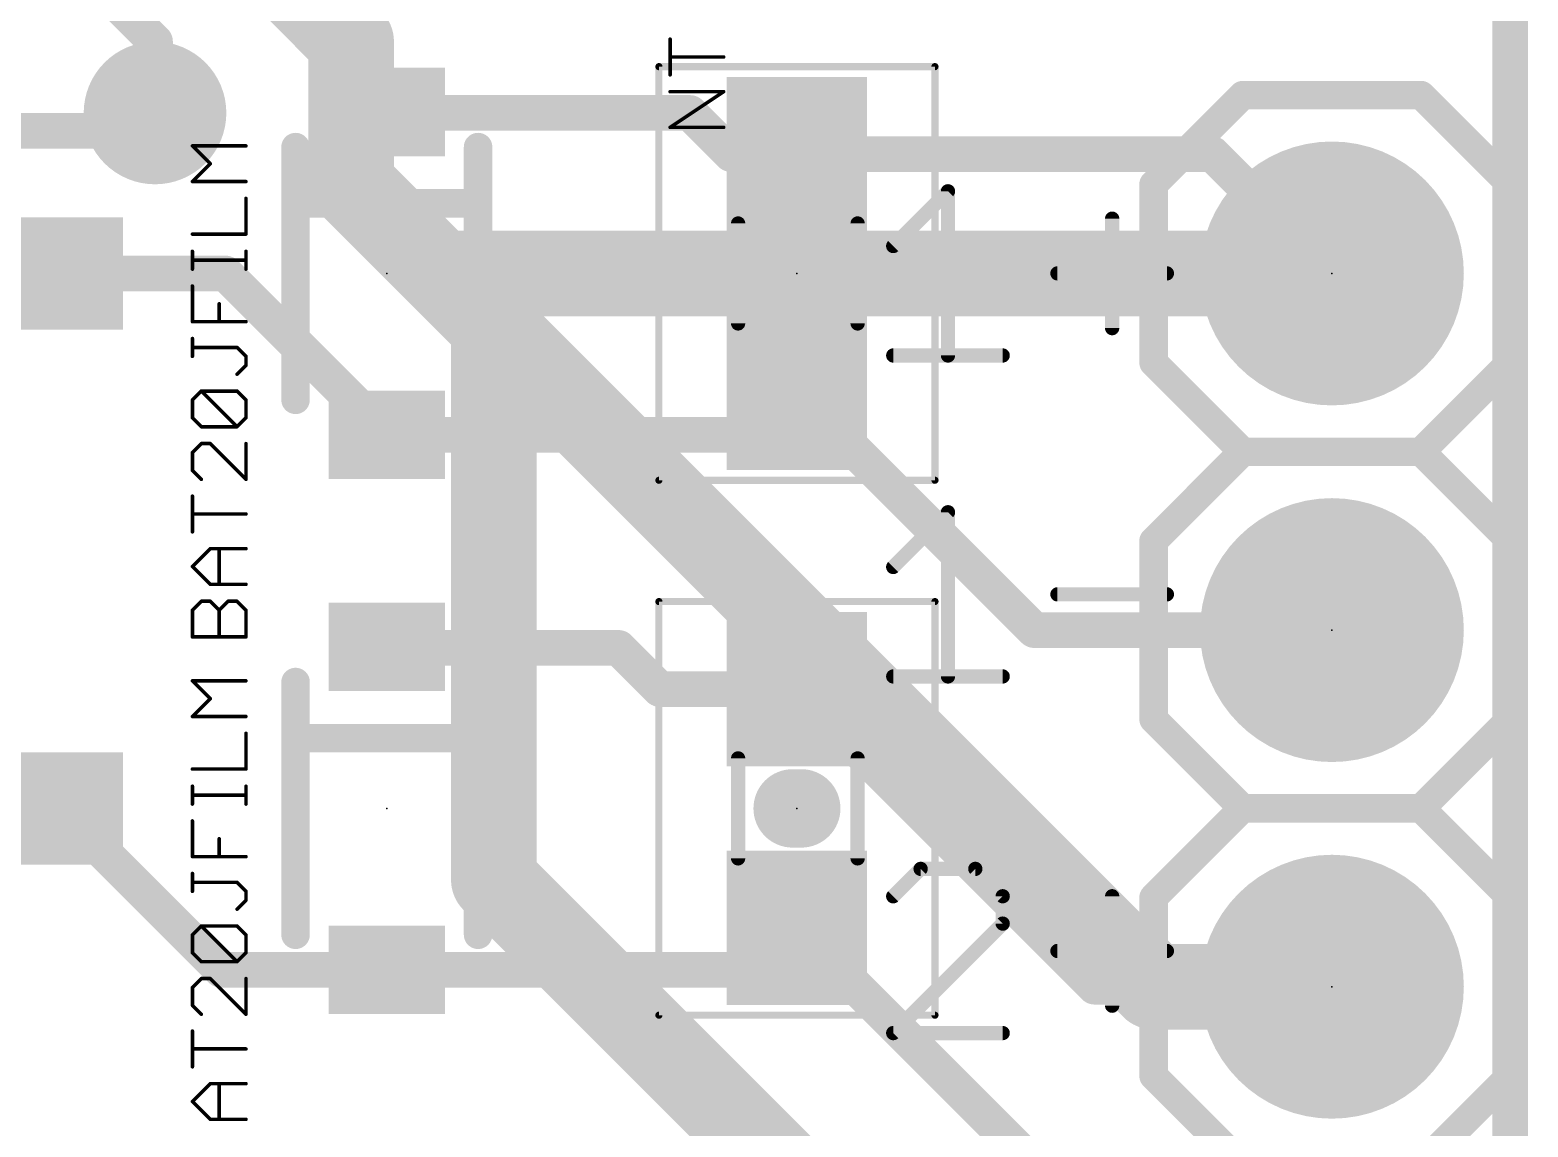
# Model space of a CAD drawing. Extents: x -15 to 92, y -11 to 29.
# Drawn here: x 36.45 to 47.12, y 11.07 to 18.88 of the extents above; entities that cross this region are included whole.
import ezdxf

# ---------------------------------------------------------------- set-up
doc = ezdxf.new("R2010")
doc.units = 0
for name, color, linetype in [('1', 22, 'CONTINUOUS'), ('16', 175, 'CONTINUOUS'), ('17', 82, 'CONTINUOUS'), ('18', 82, 'CONTINUOUS'), ('20', 7, 'CONTINUOUS'), ('21', 253, 'CONTINUOUS'), ('23', 7, 'CONTINUOUS'), ('27', 253, 'CONTINUOUS'), ('39', 22, 'CONTINUOUS'), ('51', 253, 'CONTINUOUS')]:
    doc.layers.add(name, color=color, linetype=linetype)

# ---------------------------------------------------------------- blocks, each defined once
blk = doc.blocks.new('RECT')
blk.add_solid([(-0.5, -0.5), (0.5, -0.5), (-0.5, 0.5), (0.5, 0.5)])
blk = doc.blocks.new('ROUNDP')
at = {"const_width": 0.5}
blk.add_lwpolyline([(0, -0.25, 1), (0, 0.25, 1), (0, -0.25)], format="xyb", dxfattribs=at)
blk = doc.blocks.new('ROUNDV')
at = {"const_width": 0.5}
blk.add_lwpolyline([(0, -0.25, 1), (0, 0.25, 1), (0, -0.25)], format="xyb", dxfattribs=at)

msp = doc.modelspace()

# ---------------------------------------------------------------- linework, layer by layer
at = {"layer": '1', "const_width": 0.254}
for points in [[(46.99, 29.21), (46.99, 0)], [(37.338, 18.796), (36.957, 19.177)], [(37.338, 18.288), (37.338, 18.796)], [(38.989, 18.295), (38.996, 18.288)], [(38.996, 18.288), (41.148, 18.288)], [(41.148, 18.288), (41.441, 17.995)], [(41.441, 17.995), (41.91, 17.995)], [(41.91, 17.995), (44.87, 17.995)], [(44.87, 17.995), (45.72, 17.145)], [(37.839, 17.145), (36.66, 17.145)], [(38.989, 15.995), (37.839, 17.145)], [(41.91, 16.295), (41.61, 15.995)], [(41.91, 16.295), (43.6, 14.605)], [(41.61, 15.995), (38.989, 15.995)], [(45.72, 14.605), (43.6, 14.605)], [(38.989, 14.485), (38.996, 14.478)], [(38.996, 14.478), (40.64, 14.478)], [(40.64, 14.478), (40.933, 14.185)], [(40.933, 14.185), (41.91, 14.185)], [(41.91, 14.185), (44.03, 12.065)], [(36.66, 13.335), (37.81, 12.185)], [(41.91, 12.485), (41.61, 12.185)], [(41.91, 12.485), (44.87, 9.525)], [(37.81, 12.185), (38.989, 12.185)], [(41.61, 12.185), (38.989, 12.185)], [(44.03, 12.065), (45.72, 12.065)]]:
    msp.add_lwpolyline(points, dxfattribs=at)
at = {"layer": '1', "const_width": 0.127}
for points in [[(37.4015, 18.796, 1), (37.2745, 18.796)], [(37.2931, 18.7511, 1), (37.3829, 18.8409)], [(39.0339, 18.3399, 1), (38.9441, 18.2501)], [(38.996, 18.3515, 1), (38.996, 18.2245)], [(38.9511, 18.2431, 1), (39.0409, 18.3329)], [(41.1929, 18.3329, 1), (41.1031, 18.2431)], [(41.148, 18.2245, 1), (41.148, 18.3515)], [(37.2745, 18.288, 1), (37.4015, 18.288)], [(41.441, 18.0585, 1), (41.441, 17.9315)], [(41.3961, 17.9501, 1), (41.4859, 18.0399)], [(41.91, 18.0585, 1), (41.91, 17.9315)], [(41.91, 17.9315, 1), (41.91, 18.0585)], [(44.9149, 18.0399, 1), (44.8251, 17.9501)], [(44.87, 17.9315, 1), (44.87, 18.0585)], [(36.66, 17.2085, 1), (36.66, 17.0815)], [(37.8839, 17.1899, 1), (37.7941, 17.1001)], [(37.839, 17.0815, 1), (37.839, 17.2085)], [(45.6751, 17.1001, 1), (45.7649, 17.1899)], [(41.9549, 16.3399, 1), (41.8651, 16.2501)], [(41.9549, 16.2501, 1), (41.8651, 16.3399)], [(38.989, 16.0585, 1), (38.989, 15.9315)], [(41.61, 15.9315, 1), (41.61, 16.0585)], [(38.9441, 15.9501, 1), (39.0339, 16.0399)], [(41.5651, 16.0399, 1), (41.6549, 15.9501)], [(43.6, 14.6685, 1), (43.6, 14.5415)], [(45.72, 14.5415, 1), (45.72, 14.6685)], [(43.5551, 14.5601, 1), (43.6449, 14.6499)], [(39.0339, 14.5299, 1), (38.9441, 14.4401)], [(38.996, 14.5415, 1), (38.996, 14.4145)], [(38.9511, 14.4331, 1), (39.0409, 14.5229)], [(40.6849, 14.5229, 1), (40.5951, 14.4331)], [(40.64, 14.4145, 1), (40.64, 14.5415)], [(40.933, 14.2485, 1), (40.933, 14.1215)], [(41.9549, 14.2299, 1), (41.8651, 14.1401)], [(41.91, 14.1215, 1), (41.91, 14.2485)], [(40.8881, 14.1401, 1), (40.9779, 14.2299)], [(36.7049, 13.3799, 1), (36.6151, 13.2901)], [(41.9549, 12.5299, 1), (41.8651, 12.4401)], [(41.9549, 12.4401, 1), (41.8651, 12.5299)], [(37.81, 12.2485, 1), (37.81, 12.1215)], [(37.7651, 12.1401, 1), (37.8549, 12.2299)], [(38.989, 12.2485, 1), (38.989, 12.1215)], [(38.989, 12.1215, 1), (38.989, 12.2485)], [(41.5651, 12.2299, 1), (41.6549, 12.1401)], [(41.61, 12.1215, 1), (41.61, 12.2485)], [(44.03, 12.1285, 1), (44.03, 12.0015)], [(43.9851, 12.0201, 1), (44.0749, 12.1099)], [(45.72, 12.0015, 1), (45.72, 12.1285)]]:
    msp.add_lwpolyline(points, format="xyb", dxfattribs=at)
at = {"layer": '16'}
for points, const_width in [([(46.99, 29.21), (46.99, 0)], 0.254), ([(37.846, 19.685), (38.735, 18.796)], 0.6096), ([(38.735, 18.796), (38.735, 17.78)], 0.6096), ([(37.211, 18.161), (37.338, 18.288)], 0.254), ([(35.814, 18.161), (37.211, 18.161)], 0.254), ([(38.735, 17.78), (39.37, 17.145)], 0.6096), ([(39.37, 17.145), (45.72, 17.145)], 0.6096), ([(39.8145, 16.7005), (39.37, 17.145)], 0.6096), ([(39.751, 16.637), (39.8145, 16.7005)], 0.6096), ([(44.45, 12.065), (39.8145, 16.7005)], 0.6096), ([(39.751, 12.827), (39.751, 16.637)], 0.6096), ([(45.593, 6.985), (39.751, 12.827)], 0.6096), ([(45.72, 12.065), (44.45, 12.065)], 0.6096)]:
    msp.add_lwpolyline(points, dxfattribs=dict(at, const_width=const_width))
for points, const_width in [([(38.8874, 18.796, 1), (38.5826, 18.796)], 0.3048), ([(38.6272, 18.6882, 1), (38.8428, 18.9038)], 0.3048), ([(37.3829, 18.2431, 1), (37.2931, 18.3329)], 0.127), ([(37.1661, 18.2059, 1), (37.2559, 18.1161)], 0.127), ([(37.211, 18.0975, 1), (37.211, 18.2245)], 0.127), ([(38.8428, 17.8878, 1), (38.6272, 17.6722)], 0.3048), ([(38.5826, 17.78, 1), (38.8874, 17.78)], 0.3048), ([(39.4778, 17.2528, 1), (39.2622, 17.0372)], 0.3048), ([(39.37, 17.2974, 1), (39.37, 16.9926)], 0.3048), ([(39.2622, 17.0372, 1), (39.4778, 17.2528)], 0.3048), ([(45.72, 16.9926, 1), (45.72, 17.2974)], 0.3048), ([(39.9223, 16.8083, 1), (39.7067, 16.5927)], 0.3048), ([(39.9223, 16.5927, 1), (39.7067, 16.8083)], 0.3048), ([(39.6432, 16.7448, 1), (39.8588, 16.5292)], 0.3048), ([(39.9034, 16.637, 1), (39.5986, 16.637)], 0.3048), ([(39.7067, 16.5927, 1), (39.9223, 16.8083)], 0.3048), ([(39.8588, 12.9348, 1), (39.6432, 12.7192)], 0.3048), ([(39.5986, 12.827, 1), (39.9034, 12.827)], 0.3048), ([(44.45, 12.2174, 1), (44.45, 11.9126)], 0.3048), ([(44.3422, 11.9572, 1), (44.5578, 12.1728)], 0.3048), ([(45.72, 11.9126, 1), (45.72, 12.2174)], 0.3048)]:
    msp.add_lwpolyline(points, format="xyb", dxfattribs=dict(at, const_width=const_width))
at = {"layer": '20', "const_width": 0.2032}
msp.add_lwpolyline([(46.99, 0), (46.99, 29.21)], dxfattribs=at)
at = {"layer": '21'}
for points, const_width in [([(45.085, 18.415), (44.45, 17.78)], 0.2032), ([(46.355, 18.415), (45.085, 18.415)], 0.2032), ([(46.99, 17.78), (46.355, 18.415)], 0.2032), ([(38.339, 18.045), (38.339, 17.645)], 0.2032), ([(39.639, 18.045), (39.639, 17.645)], 0.2032), ([(44.45, 17.78), (44.45, 16.51)], 0.2032), ([(46.99, 16.51), (46.99, 17.78)], 0.2032), ([(38.339, 17.645), (38.339, 16.245)], 0.2032), ([(39.639, 17.645), (38.339, 17.645)], 0.2032), ([(39.639, 17.645), (39.639, 16.245)], 0.2032), ([(42.5958, 17.3404), (42.9856, 17.7302)], 0.1016), ([(42.9856, 17.7302), (42.9856, 16.5608)], 0.1016), ([(44.155, 17.5353), (44.155, 16.7557)], 0.1016), ([(41.9405, 17.145), (41.8795, 17.145)], 0.5588), ([(43.7652, 17.1455), (44.5448, 17.1455)], 0.1016), ([(42.5958, 16.5608), (43.3754, 16.5608)], 0.1016), ([(44.45, 16.51), (45.085, 15.875)], 0.2032), ([(46.355, 15.875), (46.99, 16.51)], 0.2032), ([(45.085, 15.875), (44.45, 15.24)], 0.2032), ([(45.085, 15.875), (46.355, 15.875)], 0.2032), ([(46.355, 15.875), (45.085, 15.875)], 0.2032), ([(46.99, 15.24), (46.355, 15.875)], 0.2032), ([(42.5958, 15.0544), (42.9856, 15.4442)], 0.1016), ([(42.9856, 15.4442), (42.9856, 14.2748)], 0.1016), ([(44.45, 15.24), (44.45, 13.97)], 0.2032), ([(46.99, 13.97), (46.99, 15.24)], 0.2032), ([(43.7652, 14.8595), (44.5448, 14.8595)], 0.1016), ([(38.339, 14.235), (38.339, 13.835)], 0.2032), ([(39.639, 14.235), (39.639, 13.835)], 0.2032), ([(42.5958, 14.2748), (43.3754, 14.2748)], 0.1016), ([(44.45, 13.97), (45.085, 13.335)], 0.2032), ([(46.355, 13.335), (46.99, 13.97)], 0.2032), ([(38.339, 13.835), (38.339, 12.435)], 0.2032), ([(39.639, 13.835), (38.339, 13.835)], 0.2032), ([(39.639, 13.835), (39.639, 12.435)], 0.2032), ([(41.9405, 13.335), (41.8795, 13.335)], 0.5588), ([(45.085, 13.335), (44.45, 12.7)], 0.2032), ([(45.085, 13.335), (46.355, 13.335)], 0.2032), ([(46.355, 13.335), (45.085, 13.335)], 0.2032), ([(46.99, 12.7), (46.355, 13.335)], 0.2032), ([(42.7907, 12.9042), (42.5958, 12.7093)], 0.1016), ([(43.1805, 12.9042), (42.7907, 12.9042)], 0.1016), ([(43.3754, 12.7093), (43.1805, 12.9042)], 0.1016), ([(43.3754, 12.5144), (43.3754, 12.7093)], 0.1016), ([(44.155, 12.7093), (44.155, 11.9297)], 0.1016), ([(44.45, 12.7), (44.45, 11.43)], 0.2032), ([(46.99, 11.43), (46.99, 12.7)], 0.2032), ([(42.5958, 11.7348), (43.3754, 12.5144)], 0.1016), ([(43.7652, 12.3195), (44.5448, 12.3195)], 0.1016), ([(43.3754, 11.7348), (42.5958, 11.7348)], 0.1016), ([(44.45, 11.43), (45.085, 10.795)], 0.2032), ([(46.355, 10.795), (46.99, 11.43)], 0.2032)]:
    msp.add_lwpolyline(points, dxfattribs=dict(at, const_width=const_width))
for points, const_width in [([(45.085, 18.4658, 1), (45.085, 18.3642)], 0.1016), ([(45.1209, 18.3791, 1), (45.0491, 18.4509)], 0.1016), ([(46.3909, 18.4509, 1), (46.3191, 18.3791)], 0.1016), ([(46.355, 18.3642, 1), (46.355, 18.4658)], 0.1016), ([(38.3898, 18.045, 1), (38.2882, 18.045)], 0.1016), ([(39.6898, 18.045, 1), (39.5882, 18.045)], 0.1016), ([(44.5008, 17.78, 1), (44.3992, 17.78)], 0.1016), ([(44.4141, 17.8159, 1), (44.4859, 17.7441)], 0.1016), ([(47.0408, 17.78, 1), (46.9392, 17.78)], 0.1016), ([(46.9541, 17.7441, 1), (47.0259, 17.8159)], 0.1016), ([(38.3898, 17.645, 1), (38.2882, 17.645)], 0.1016), ([(38.339, 17.6958, 1), (38.339, 17.5942)], 0.1016), ([(39.6898, 17.645, 1), (39.5882, 17.645)], 0.1016), ([(39.639, 17.5942, 1), (39.639, 17.6958)], 0.1016), ([(43.011, 17.7302, 1), (42.9602, 17.7302)], 0.0508), ([(43.0036, 17.7122, 1), (42.9676, 17.7482)], 0.0508), ([(38.2882, 17.645, 1), (38.3898, 17.645)], 0.1016), ([(39.5882, 17.645, 1), (39.6898, 17.645)], 0.1016), ([(44.1804, 17.5353, 1), (44.1296, 17.5353)], 0.0508), ([(41.8795, 17.2847, 1), (41.8795, 17.0053)], 0.2794), ([(41.9405, 17.0053, 1), (41.9405, 17.2847)], 0.2794), ([(42.5778, 17.3584, 1), (42.6138, 17.3224)], 0.0508), ([(43.7652, 17.1709, 1), (43.7652, 17.1201)], 0.0508), ([(44.5448, 17.1201, 1), (44.5448, 17.1709)], 0.0508), ([(44.1296, 16.7557, 1), (44.1804, 16.7557)], 0.0508), ([(42.5958, 16.5862, 1), (42.5958, 16.5354)], 0.0508), ([(42.9602, 16.5608, 1), (43.011, 16.5608)], 0.0508), ([(43.3754, 16.5354, 1), (43.3754, 16.5862)], 0.0508), ([(44.4859, 16.5459, 1), (44.4141, 16.4741)], 0.1016), ([(44.3992, 16.51, 1), (44.5008, 16.51)], 0.1016), ([(46.9392, 16.51, 1), (47.0408, 16.51)], 0.1016), ([(47.0259, 16.4741, 1), (46.9541, 16.5459)], 0.1016), ([(38.2882, 16.245, 1), (38.3898, 16.245)], 0.1016), ([(39.5882, 16.245, 1), (39.6898, 16.245)], 0.1016), ([(45.085, 15.9258, 1), (45.085, 15.8242)], 0.1016), ([(45.085, 15.9258, 1), (45.085, 15.8242)], 0.1016), ([(45.1209, 15.8391, 1), (45.0491, 15.9109)], 0.1016), ([(45.0491, 15.8391, 1), (45.1209, 15.9109)], 0.1016), ([(46.3909, 15.9109, 1), (46.3191, 15.8391)], 0.1016), ([(46.3191, 15.9109, 1), (46.3909, 15.8391)], 0.1016), ([(46.355, 15.8242, 1), (46.355, 15.9258)], 0.1016), ([(46.355, 15.8242, 1), (46.355, 15.9258)], 0.1016), ([(43.011, 15.4442, 1), (42.9602, 15.4442)], 0.0508), ([(43.0036, 15.4262, 1), (42.9676, 15.4622)], 0.0508), ([(44.5008, 15.24, 1), (44.3992, 15.24)], 0.1016), ([(44.4141, 15.2759, 1), (44.4859, 15.2041)], 0.1016), ([(47.0408, 15.24, 1), (46.9392, 15.24)], 0.1016), ([(46.9541, 15.2041, 1), (47.0259, 15.2759)], 0.1016), ([(42.5778, 15.0724, 1), (42.6138, 15.0364)], 0.0508), ([(43.7652, 14.8849, 1), (43.7652, 14.8341)], 0.0508), ([(44.5448, 14.8341, 1), (44.5448, 14.8849)], 0.0508), ([(38.3898, 14.235, 1), (38.2882, 14.235)], 0.1016), ([(39.6898, 14.235, 1), (39.5882, 14.235)], 0.1016), ([(42.5958, 14.3002, 1), (42.5958, 14.2494)], 0.0508), ([(42.9602, 14.2748, 1), (43.011, 14.2748)], 0.0508), ([(43.3754, 14.2494, 1), (43.3754, 14.3002)], 0.0508), ([(44.4859, 14.0059, 1), (44.4141, 13.9341)], 0.1016), ([(44.3992, 13.97, 1), (44.5008, 13.97)], 0.1016), ([(46.9392, 13.97, 1), (47.0408, 13.97)], 0.1016), ([(47.0259, 13.9341, 1), (46.9541, 14.0059)], 0.1016), ([(38.3898, 13.835, 1), (38.2882, 13.835)], 0.1016), ([(38.339, 13.8858, 1), (38.339, 13.7842)], 0.1016), ([(38.2882, 13.835, 1), (38.3898, 13.835)], 0.1016), ([(39.6898, 13.835, 1), (39.5882, 13.835)], 0.1016), ([(39.5882, 13.835, 1), (39.6898, 13.835)], 0.1016), ([(39.639, 13.7842, 1), (39.639, 13.8858)], 0.1016), ([(41.8795, 13.4747, 1), (41.8795, 13.1953)], 0.2794), ([(41.9405, 13.1953, 1), (41.9405, 13.4747)], 0.2794), ([(45.085, 13.3858, 1), (45.085, 13.2842)], 0.1016), ([(45.085, 13.3858, 1), (45.085, 13.2842)], 0.1016), ([(45.1209, 13.2991, 1), (45.0491, 13.3709)], 0.1016), ([(45.0491, 13.2991, 1), (45.1209, 13.3709)], 0.1016), ([(46.3909, 13.3709, 1), (46.3191, 13.2991)], 0.1016), ([(46.3191, 13.3709, 1), (46.3909, 13.2991)], 0.1016), ([(46.355, 13.2842, 1), (46.355, 13.3858)], 0.1016), ([(46.355, 13.2842, 1), (46.355, 13.3858)], 0.1016), ([(42.7907, 12.9296, 1), (42.7907, 12.8788)], 0.0508), ([(42.8087, 12.8862, 1), (42.7727, 12.9222)], 0.0508), ([(43.1985, 12.9222, 1), (43.1625, 12.8862)], 0.0508), ([(43.1805, 12.8788, 1), (43.1805, 12.9296)], 0.0508), ([(42.5778, 12.7273, 1), (42.6138, 12.6913)], 0.0508), ([(43.4008, 12.7093, 1), (43.35, 12.7093)], 0.0508), ([(43.3574, 12.6913, 1), (43.3934, 12.7273)], 0.0508), ([(44.1804, 12.7093, 1), (44.1296, 12.7093)], 0.0508), ([(44.5008, 12.7, 1), (44.3992, 12.7)], 0.1016), ([(44.4141, 12.7359, 1), (44.4859, 12.6641)], 0.1016), ([(47.0408, 12.7, 1), (46.9392, 12.7)], 0.1016), ([(46.9541, 12.6641, 1), (47.0259, 12.7359)], 0.1016), ([(38.2882, 12.435, 1), (38.3898, 12.435)], 0.1016), ([(39.5882, 12.435, 1), (39.6898, 12.435)], 0.1016), ([(43.35, 12.5144, 1), (43.4008, 12.5144)], 0.0508), ([(43.3934, 12.4964, 1), (43.3574, 12.5324)], 0.0508), ([(43.7652, 12.3449, 1), (43.7652, 12.2941)], 0.0508), ([(44.5448, 12.2941, 1), (44.5448, 12.3449)], 0.0508), ([(44.1296, 11.9297, 1), (44.1804, 11.9297)], 0.0508), ([(42.5778, 11.7528, 1), (42.6138, 11.7168)], 0.0508), ([(42.5958, 11.7602, 1), (42.5958, 11.7094)], 0.0508), ([(43.3754, 11.7094, 1), (43.3754, 11.7602)], 0.0508), ([(44.4859, 11.4659, 1), (44.4141, 11.3941)], 0.1016), ([(47.0259, 11.3941, 1), (46.9541, 11.4659)], 0.1016), ([(44.3992, 11.43, 1), (44.5008, 11.43)], 0.1016), ([(46.9392, 11.43, 1), (47.0408, 11.43)], 0.1016)]:
    msp.add_lwpolyline(points, format="xyb", dxfattribs=dict(at, const_width=const_width))
at = {"layer": '23'}
for p in [(38.989, 17.145), (41.91, 17.145), (45.72, 17.145), (45.72, 14.605), (38.989, 13.335), (41.91, 13.335), (45.72, 12.065)]:
    msp.add_point(p, dxfattribs=at)
at = {"layer": '27', "const_width": 0.0254}
for points in [[(41.0067, 18.5596), (41.0067, 18.8138)], [(41.388, 18.6867), (41.0067, 18.6867)], [(41.0067, 18.1854), (41.388, 18.4396)], [(41.388, 18.4396), (41.0067, 18.4396)], [(41.388, 18.1854), (41.0067, 18.1854)], [(37.7315, 17.9266), (37.6044, 18.0537)], [(37.6044, 18.0537), (37.9857, 18.0537)], [(37.6044, 17.7995), (37.7315, 17.9266)], [(37.9857, 17.7995), (37.6044, 17.7995)], [(37.9857, 17.4253), (37.9857, 17.6795)], [(37.6044, 17.4253), (37.9857, 17.4253)], [(37.6044, 17.1758), (37.6044, 17.3029)], [(37.9857, 17.1758), (37.9857, 17.3029)], [(37.9857, 17.2394), (37.6044, 17.2394)], [(37.6044, 16.8016), (37.6044, 17.0558)], [(37.795, 16.8016), (37.795, 16.9287)], [(37.9857, 16.8016), (37.6044, 16.8016)], [(37.6044, 16.5545), (37.6044, 16.6816)], [(37.9221, 16.6181), (37.6044, 16.6181)], [(37.9857, 16.5545), (37.9221, 16.6181)], [(37.9857, 16.4909), (37.9857, 16.5545)], [(37.9221, 16.4274), (37.9857, 16.4909)], [(37.6044, 16.2438), (37.6679, 16.3074)], [(37.6044, 16.1167), (37.6044, 16.2438)], [(37.6679, 16.3074), (37.9221, 16.3074)], [(37.9221, 16.0532), (37.6679, 16.3074)], [(37.9221, 16.3074), (37.9857, 16.2438)], [(37.9857, 16.2438), (37.9857, 16.1167)], [(37.6679, 16.0532), (37.6044, 16.1167)], [(37.9857, 16.1167), (37.9221, 16.0532)], [(37.9221, 16.0532), (37.6679, 16.0532)], [(37.6679, 15.9332), (37.6044, 15.8696)], [(37.7315, 15.9332), (37.6679, 15.9332)], [(37.9857, 15.679), (37.7315, 15.9332)], [(37.9857, 15.9332), (37.9857, 15.679)], [(37.6044, 15.8696), (37.6044, 15.7425)], [(37.6044, 15.7425), (37.6679, 15.679)], [(37.6044, 15.3048), (37.6044, 15.559)], [(37.9857, 15.4319), (37.6044, 15.4319)], [(37.6044, 15.0577), (37.7315, 15.1848)], [(37.7315, 15.1848), (37.9857, 15.1848)], [(37.795, 14.9306), (37.795, 15.1848)], [(37.7315, 14.9306), (37.6044, 15.0577)], [(37.9857, 14.9306), (37.7315, 14.9306)], [(37.6044, 14.747), (37.6679, 14.8106)], [(37.6044, 14.5564), (37.6044, 14.747)], [(37.6679, 14.8106), (37.7315, 14.8106)], [(37.7315, 14.8106), (37.795, 14.747)], [(37.795, 14.747), (37.8586, 14.8106)], [(37.795, 14.5564), (37.795, 14.747)], [(37.8586, 14.8106), (37.9221, 14.8106)], [(37.9221, 14.8106), (37.9857, 14.747)], [(37.9857, 14.747), (37.9857, 14.5564)], [(37.9857, 14.5564), (37.6044, 14.5564)], [(37.7315, 14.1166), (37.6044, 14.2437)], [(37.6044, 14.2437), (37.9857, 14.2437)], [(37.6044, 13.9895), (37.7315, 14.1166)], [(37.9857, 13.9895), (37.6044, 13.9895)], [(37.9857, 13.6153), (37.9857, 13.8695)], [(37.6044, 13.6153), (37.9857, 13.6153)], [(37.6044, 13.3658), (37.6044, 13.4929)], [(37.9857, 13.3658), (37.9857, 13.4929)], [(37.9857, 13.4294), (37.6044, 13.4294)], [(37.6044, 12.9916), (37.6044, 13.2458)], [(37.795, 12.9916), (37.795, 13.1187)], [(37.9857, 12.9916), (37.6044, 12.9916)], [(37.6044, 12.7445), (37.6044, 12.8716)], [(37.9221, 12.8081), (37.6044, 12.8081)], [(37.9857, 12.7445), (37.9221, 12.8081)], [(37.9857, 12.6809), (37.9857, 12.7445)], [(37.9221, 12.6174), (37.9857, 12.6809)], [(37.6044, 12.4338), (37.6679, 12.4974)], [(37.6679, 12.4974), (37.9221, 12.4974)], [(37.9221, 12.2432), (37.6679, 12.4974)], [(37.9221, 12.4974), (37.9857, 12.4338)], [(37.6044, 12.3067), (37.6044, 12.4338)], [(37.9857, 12.4338), (37.9857, 12.3067)], [(37.6679, 12.2432), (37.6044, 12.3067)], [(37.9857, 12.3067), (37.9221, 12.2432)], [(37.9221, 12.2432), (37.6679, 12.2432)], [(37.6679, 12.1232), (37.6044, 12.0596)], [(37.6044, 12.0596), (37.6044, 11.9325)], [(37.7315, 12.1232), (37.6679, 12.1232)], [(37.9857, 11.869), (37.7315, 12.1232)], [(37.9857, 12.1232), (37.9857, 11.869)], [(37.6044, 11.9325), (37.6679, 11.869)], [(37.6044, 11.4948), (37.6044, 11.749)], [(37.9857, 11.6219), (37.6044, 11.6219)], [(37.6044, 11.2477), (37.7315, 11.3748)], [(37.7315, 11.3748), (37.9857, 11.3748)], [(37.795, 11.1206), (37.795, 11.3748)], [(37.7315, 11.1206), (37.6044, 11.2477)], [(37.9857, 11.1206), (37.7315, 11.1206)]]:
    msp.add_lwpolyline(points, dxfattribs=at)
at = {"layer": '27', "const_width": 0.0127}
for points in [[(41.0131, 18.8138, 1), (41.0004, 18.8138)], [(41.0067, 18.6931, 1), (41.0067, 18.6804)], [(41.388, 18.6804, 1), (41.388, 18.6931)], [(41.0004, 18.5596, 1), (41.0131, 18.5596)], [(41.0067, 18.446, 1), (41.0067, 18.4333)], [(41.3916, 18.4344, 1), (41.3845, 18.4449)], [(41.388, 18.4333, 1), (41.388, 18.446)], [(41.0067, 18.1918, 1), (41.0067, 18.1791)], [(41.0032, 18.1907, 1), (41.0102, 18.1801)], [(41.388, 18.1791, 1), (41.388, 18.1918)], [(37.6089, 18.0582, 1), (37.5999, 18.0492)], [(37.6044, 18.06, 1), (37.6044, 18.0473)], [(37.9857, 18.0473, 1), (37.9857, 18.06)], [(37.736, 17.9221, 1), (37.727, 17.9311)], [(37.727, 17.9221, 1), (37.736, 17.9311)], [(37.6044, 17.8058, 1), (37.6044, 17.7931)], [(37.5999, 17.804, 1), (37.6089, 17.795)], [(37.9857, 17.7931, 1), (37.9857, 17.8058)], [(37.992, 17.6795, 1), (37.9794, 17.6795)], [(37.6044, 17.4316, 1), (37.6044, 17.4189)], [(37.9794, 17.4253, 1), (37.992, 17.4253)], [(37.9857, 17.4189, 1), (37.9857, 17.4316)], [(37.6107, 17.3029, 1), (37.598, 17.3029)], [(37.992, 17.3029, 1), (37.9794, 17.3029)], [(37.6044, 17.2457, 1), (37.6044, 17.233)], [(37.598, 17.1758, 1), (37.6107, 17.1758)], [(37.9794, 17.1758, 1), (37.992, 17.1758)], [(37.9857, 17.233, 1), (37.9857, 17.2457)], [(37.6107, 17.0558, 1), (37.598, 17.0558)], [(37.8014, 16.9287, 1), (37.7887, 16.9287)], [(37.6044, 16.8079, 1), (37.6044, 16.7952)], [(37.598, 16.8016, 1), (37.6107, 16.8016)], [(37.7887, 16.8016, 1), (37.8014, 16.8016)], [(37.9857, 16.7952, 1), (37.9857, 16.8079)], [(37.6107, 16.6816, 1), (37.598, 16.6816)], [(37.6044, 16.6244, 1), (37.6044, 16.6117)], [(37.598, 16.5545, 1), (37.6107, 16.5545)], [(37.9266, 16.6225, 1), (37.9177, 16.6136)], [(37.9221, 16.6117, 1), (37.9221, 16.6244)], [(37.992, 16.5545, 1), (37.9794, 16.5545)], [(37.9812, 16.55, 1), (37.9902, 16.559)], [(37.9177, 16.4319, 1), (37.9266, 16.4229)], [(37.9794, 16.4909, 1), (37.992, 16.4909)], [(37.9902, 16.4865, 1), (37.9812, 16.4954)], [(37.6107, 16.2438, 1), (37.598, 16.2438)], [(37.5999, 16.2483, 1), (37.6089, 16.2394)], [(37.6679, 16.3138, 1), (37.6679, 16.3011)], [(37.6724, 16.3119, 1), (37.6634, 16.3029)], [(37.6724, 16.3029, 1), (37.6634, 16.3119)], [(37.9266, 16.3119, 1), (37.9177, 16.3029)], [(37.9221, 16.3011, 1), (37.9221, 16.3138)], [(37.992, 16.2438, 1), (37.9794, 16.2438)], [(37.9812, 16.2394, 1), (37.9902, 16.2483)], [(37.6089, 16.1212, 1), (37.5999, 16.1122)], [(37.598, 16.1167, 1), (37.6107, 16.1167)], [(37.9794, 16.1167, 1), (37.992, 16.1167)], [(37.9902, 16.1122, 1), (37.9812, 16.1212)], [(37.6679, 16.0595, 1), (37.6679, 16.0468)], [(37.6634, 16.0487, 1), (37.6724, 16.0577)], [(37.9177, 16.0577, 1), (37.9266, 16.0487)], [(37.9177, 16.0487, 1), (37.9266, 16.0577)], [(37.9221, 16.0468, 1), (37.9221, 16.0595)], [(37.6679, 15.9395, 1), (37.6679, 15.9268)], [(37.6724, 15.9287, 1), (37.6634, 15.9377)], [(37.736, 15.9377, 1), (37.727, 15.9287)], [(37.7315, 15.9268, 1), (37.7315, 15.9395)], [(37.992, 15.9332, 1), (37.9794, 15.9332)], [(37.6107, 15.8696, 1), (37.598, 15.8696)], [(37.5999, 15.8741, 1), (37.6089, 15.8652)], [(37.6089, 15.747, 1), (37.5999, 15.738)], [(37.598, 15.7425, 1), (37.6107, 15.7425)], [(37.6634, 15.6745, 1), (37.6724, 15.6835)], [(37.9794, 15.679, 1), (37.992, 15.679)], [(37.9812, 15.6745, 1), (37.9902, 15.6835)], [(37.6107, 15.559, 1), (37.598, 15.559)], [(37.6044, 15.4382, 1), (37.6044, 15.4255)], [(37.9857, 15.4255, 1), (37.9857, 15.4382)], [(37.598, 15.3048, 1), (37.6107, 15.3048)], [(37.7315, 15.1911, 1), (37.7315, 15.1784)], [(37.736, 15.1803, 1), (37.727, 15.1893)], [(37.8014, 15.1848, 1), (37.7887, 15.1848)], [(37.9857, 15.1784, 1), (37.9857, 15.1911)], [(37.6089, 15.0622, 1), (37.5999, 15.0532)], [(37.5999, 15.0622, 1), (37.6089, 15.0532)], [(37.7315, 14.9369, 1), (37.7315, 14.9242)], [(37.727, 14.9261, 1), (37.736, 14.9351)], [(37.9857, 14.9242, 1), (37.9857, 14.9369)], [(37.7887, 14.9306, 1), (37.8014, 14.9306)], [(37.6107, 14.747, 1), (37.598, 14.747)], [(37.5999, 14.7515, 1), (37.6089, 14.7425)], [(37.6679, 14.8169, 1), (37.6679, 14.8042)], [(37.6724, 14.8061, 1), (37.6634, 14.8151)], [(37.736, 14.8151, 1), (37.727, 14.8061)], [(37.7315, 14.8042, 1), (37.7315, 14.8169)], [(37.7905, 14.7515, 1), (37.7995, 14.7425)], [(37.8014, 14.747, 1), (37.7887, 14.747)], [(37.7905, 14.7425, 1), (37.7995, 14.7515)], [(37.8586, 14.8169, 1), (37.8586, 14.8042)], [(37.8631, 14.8061, 1), (37.8541, 14.8151)], [(37.9266, 14.8151, 1), (37.9177, 14.8061)], [(37.9221, 14.8042, 1), (37.9221, 14.8169)], [(37.992, 14.747, 1), (37.9794, 14.747)], [(37.9812, 14.7425, 1), (37.9902, 14.7515)], [(37.6044, 14.5627, 1), (37.6044, 14.55)], [(37.598, 14.5564, 1), (37.6107, 14.5564)], [(37.7887, 14.5564, 1), (37.8014, 14.5564)], [(37.9794, 14.5564, 1), (37.992, 14.5564)], [(37.9857, 14.55, 1), (37.9857, 14.5627)], [(37.6089, 14.2482, 1), (37.5999, 14.2392)], [(37.6044, 14.25, 1), (37.6044, 14.2373)], [(37.9857, 14.2373, 1), (37.9857, 14.25)], [(37.736, 14.1121, 1), (37.727, 14.1211)], [(37.727, 14.1121, 1), (37.736, 14.1211)], [(37.6044, 13.9958, 1), (37.6044, 13.9831)], [(37.5999, 13.994, 1), (37.6089, 13.985)], [(37.9857, 13.9831, 1), (37.9857, 13.9958)], [(37.992, 13.8695, 1), (37.9794, 13.8695)], [(37.6044, 13.6216, 1), (37.6044, 13.6089)], [(37.9794, 13.6153, 1), (37.992, 13.6153)], [(37.9857, 13.6089, 1), (37.9857, 13.6216)], [(37.6107, 13.4929, 1), (37.598, 13.4929)], [(37.992, 13.4929, 1), (37.9794, 13.4929)], [(37.6044, 13.4357, 1), (37.6044, 13.423)], [(37.598, 13.3658, 1), (37.6107, 13.3658)], [(37.9794, 13.3658, 1), (37.992, 13.3658)], [(37.9857, 13.423, 1), (37.9857, 13.4357)], [(37.6107, 13.2458, 1), (37.598, 13.2458)], [(37.8014, 13.1187, 1), (37.7887, 13.1187)], [(37.6044, 12.9979, 1), (37.6044, 12.9852)], [(37.598, 12.9916, 1), (37.6107, 12.9916)], [(37.7887, 12.9916, 1), (37.8014, 12.9916)], [(37.9857, 12.9852, 1), (37.9857, 12.9979)], [(37.6107, 12.8716, 1), (37.598, 12.8716)], [(37.6044, 12.8144, 1), (37.6044, 12.8017)], [(37.9266, 12.8125, 1), (37.9177, 12.8036)], [(37.9221, 12.8017, 1), (37.9221, 12.8144)], [(37.598, 12.7445, 1), (37.6107, 12.7445)], [(37.992, 12.7445, 1), (37.9794, 12.7445)], [(37.9812, 12.74, 1), (37.9902, 12.749)], [(37.9177, 12.6219, 1), (37.9266, 12.6129)], [(37.9794, 12.6809, 1), (37.992, 12.6809)], [(37.9902, 12.6765, 1), (37.9812, 12.6854)], [(37.6679, 12.5038, 1), (37.6679, 12.4911)], [(37.6724, 12.5019, 1), (37.6634, 12.4929)], [(37.6724, 12.4929, 1), (37.6634, 12.5019)], [(37.9266, 12.5019, 1), (37.9177, 12.4929)], [(37.9221, 12.4911, 1), (37.9221, 12.5038)], [(37.6107, 12.4338, 1), (37.598, 12.4338)], [(37.5999, 12.4383, 1), (37.6089, 12.4294)], [(37.992, 12.4338, 1), (37.9794, 12.4338)], [(37.9812, 12.4294, 1), (37.9902, 12.4383)], [(37.6089, 12.3112, 1), (37.5999, 12.3022)], [(37.598, 12.3067, 1), (37.6107, 12.3067)], [(37.9794, 12.3067, 1), (37.992, 12.3067)], [(37.9902, 12.3022, 1), (37.9812, 12.3112)], [(37.6679, 12.2495, 1), (37.6679, 12.2368)], [(37.6634, 12.2387, 1), (37.6724, 12.2477)], [(37.9177, 12.2477, 1), (37.9266, 12.2387)], [(37.9177, 12.2387, 1), (37.9266, 12.2477)], [(37.9221, 12.2368, 1), (37.9221, 12.2495)], [(37.6107, 12.0596, 1), (37.598, 12.0596)], [(37.5999, 12.0641, 1), (37.6089, 12.0552)], [(37.6679, 12.1295, 1), (37.6679, 12.1168)], [(37.6724, 12.1187, 1), (37.6634, 12.1277)], [(37.736, 12.1277, 1), (37.727, 12.1187)], [(37.7315, 12.1168, 1), (37.7315, 12.1295)], [(37.992, 12.1232, 1), (37.9794, 12.1232)], [(37.6089, 11.937, 1), (37.5999, 11.928)], [(37.598, 11.9325, 1), (37.6107, 11.9325)], [(37.6634, 11.8645, 1), (37.6724, 11.8735)], [(37.9794, 11.869, 1), (37.992, 11.869)], [(37.9812, 11.8645, 1), (37.9902, 11.8735)], [(37.6107, 11.749, 1), (37.598, 11.749)], [(37.6044, 11.6282, 1), (37.6044, 11.6155)], [(37.9857, 11.6155, 1), (37.9857, 11.6282)], [(37.598, 11.4948, 1), (37.6107, 11.4948)], [(37.7315, 11.3811, 1), (37.7315, 11.3684)], [(37.736, 11.3703, 1), (37.727, 11.3793)], [(37.8014, 11.3748, 1), (37.7887, 11.3748)], [(37.9857, 11.3684, 1), (37.9857, 11.3811)], [(37.6089, 11.2522, 1), (37.5999, 11.2432)], [(37.5999, 11.2522, 1), (37.6089, 11.2432)], [(37.7315, 11.1269, 1), (37.7315, 11.1142)], [(37.727, 11.1161, 1), (37.736, 11.1251)], [(37.7887, 11.1206, 1), (37.8014, 11.1206)], [(37.9857, 11.1142, 1), (37.9857, 11.1269)]]:
    msp.add_lwpolyline(points, format="xyb", dxfattribs=at)
at = {"layer": '39', "const_width": 0.0508}
for points in [[(40.927, 15.672), (40.927, 18.618)], [(40.927, 18.618), (42.893, 18.618)], [(42.893, 18.618), (42.893, 15.672)], [(42.893, 15.672), (40.927, 15.672)], [(40.927, 11.862), (40.927, 14.808)], [(40.927, 14.808), (42.893, 14.808)], [(42.893, 14.808), (42.893, 11.862)], [(42.893, 11.862), (40.927, 11.862)]]:
    msp.add_lwpolyline(points, dxfattribs=at)
at = {"layer": '39', "const_width": 0.0254}
for points in [[(40.9397, 18.618, 1), (40.9143, 18.618)], [(40.927, 18.6307, 1), (40.927, 18.6053)], [(42.9057, 18.618, 1), (42.8803, 18.618)], [(42.893, 18.6053, 1), (42.893, 18.6307)], [(40.927, 15.6847, 1), (40.927, 15.6593)], [(40.9143, 15.672, 1), (40.9397, 15.672)], [(42.8803, 15.672, 1), (42.9057, 15.672)], [(42.893, 15.6593, 1), (42.893, 15.6847)], [(40.9397, 14.808, 1), (40.9143, 14.808)], [(40.927, 14.8207, 1), (40.927, 14.7953)], [(42.9057, 14.808, 1), (42.8803, 14.808)], [(42.893, 14.7953, 1), (42.893, 14.8207)], [(40.927, 11.8747, 1), (40.927, 11.8493)], [(40.9143, 11.862, 1), (40.9397, 11.862)], [(42.8803, 11.862, 1), (42.9057, 11.862)], [(42.893, 11.8493, 1), (42.893, 11.8747)]]:
    msp.add_lwpolyline(points, format="xyb", dxfattribs=at)
at = {"layer": '51', "const_width": 0.1016}
for points in [[(41.491, 17.501), (41.491, 16.789)], [(42.342, 17.501), (42.342, 16.789)], [(41.491, 13.691), (41.491, 12.979)], [(42.342, 13.691), (42.342, 12.979)]]:
    msp.add_lwpolyline(points, dxfattribs=at)
at = {"layer": '51', "const_width": 0.0508}
for points in [[(41.5164, 17.501, 1), (41.4656, 17.501)], [(42.3674, 17.501, 1), (42.3166, 17.501)], [(41.4656, 16.789, 1), (41.5164, 16.789)], [(42.3166, 16.789, 1), (42.3674, 16.789)], [(41.5164, 13.691, 1), (41.4656, 13.691)], [(42.3674, 13.691, 1), (42.3166, 13.691)], [(41.4656, 12.979, 1), (41.5164, 12.979)], [(42.3166, 12.979, 1), (42.3674, 12.979)]]:
    msp.add_lwpolyline(points, format="xyb", dxfattribs=at)

# ---------------------------------------------------------------- block references
at = {"layer": '1', "rotation": 270}
for p, xscale, yscale in [((38.989, 18.295), 0.63, 0.83), ((36.66, 17.145), 0.8, 0.9), ((38.989, 15.995), 0.63, 0.83), ((38.989, 14.485), 0.63, 0.83), ((36.66, 13.335), 0.8, 0.9), ((38.989, 12.185), 0.63, 0.83)]:
    msp.add_blockref('RECT', p, dxfattribs=dict(at, xscale=xscale, yscale=yscale))
at = {"layer": '1', "xscale": 1.1, "rotation": 270}
for p in [(41.91, 17.995), (41.91, 16.295), (41.91, 14.185), (41.91, 12.485)]:
    msp.add_blockref('RECT', p, dxfattribs=at)
at = {"layer": '17', "xscale": 1.8796, "yscale": 1.8796, "rotation": 90}
for p in [(45.72, 17.145), (45.72, 17.145), (45.72, 14.605), (45.72, 14.605), (45.72, 12.065), (45.72, 12.065)]:
    msp.add_blockref('ROUNDP', p, dxfattribs=at)
at = {"layer": '18', "xscale": 1.016, "yscale": 1.016}
msp.add_blockref('ROUNDV', (37.338, 18.288), dxfattribs=at)
msp.add_blockref('ROUNDV', (37.338, 18.288), dxfattribs=at)
at = {"layer": '51', "xscale": 0.5001, "yscale": 0.95, "rotation": 270}
for p in [(41.9151, 17.7332), (41.9151, 16.5648), (41.9151, 13.9232), (41.9151, 12.7548)]:
    msp.add_blockref('RECT', p, dxfattribs=at)
at = {"layer": '51', "xscale": 0.508, "yscale": 0.508}
for p in [(45.72, 17.145), (45.72, 14.605), (45.72, 12.065)]:
    msp.add_blockref('RECT', p, dxfattribs=at)

doc.saveas('drawing.dxf')
